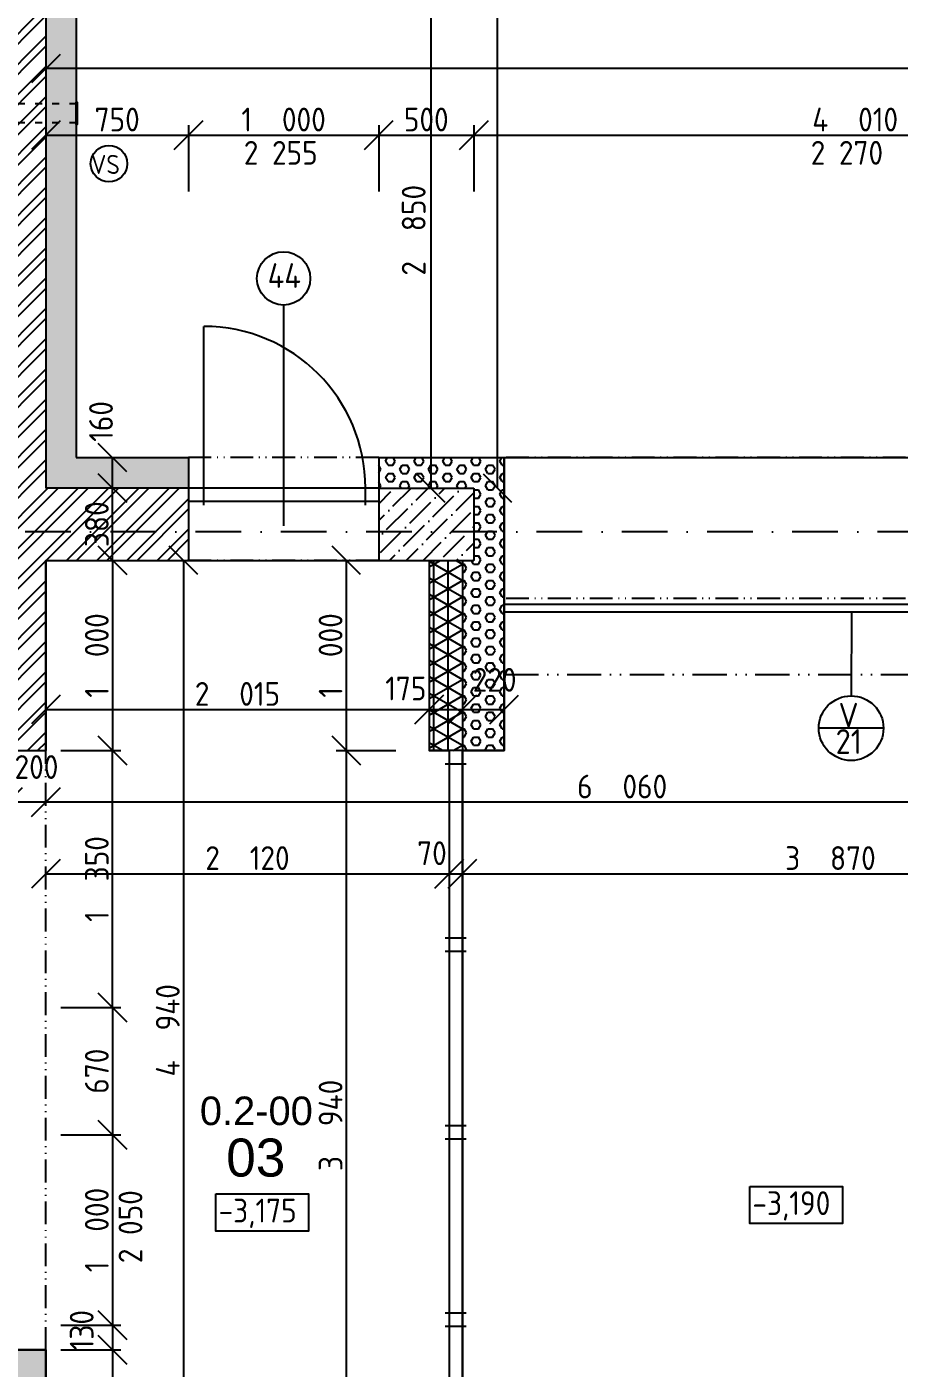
# Model space of a CAD drawing. Extents: x 4511820 to 5180432, y -1526536 to -944957.
# Drawn here: x 4994151 to 4998737, y -1422754 to -1415704 of the extents above; entities that cross this region are included whole.
import ezdxf

# ---------------------------------------------------------------- set-up
doc = ezdxf.new("R2010")
doc.units = 0
doc.header["$MEASUREMENT"] = 0
for name, pattern in [('ACAD_ISO03W100', [30, 12, -18]), ('ACAD_ISO12W100', [22, 12, -3, 0.5, -3, 0.5, -3]), ('BODKOCIARKOVANA_3', [5.6, 3, -1.3, 0, -1.3])]:
    doc.linetypes.add(name, pattern=pattern)
doc.layers.get('0').update_dxf_attribs({"linetype": 'CONTINUOUS'})
doc.layers.get('Defpoints').update_dxf_attribs({"color": 61, "linetype": 'CONTINUOUS'})
for name, color, linetype in [('KÓTY', 4, 'CONTINUOUS'), ('MÚRY', 1, 'CONTINUOUS'), ('OKNÁ', 143, 'CONTINUOUS'), ('osi', 253, 'CONTINUOUS'), ('Plochy', 41, 'CONTINUOUS'), ('POPIS', 7, 'CONTINUOUS'), ('POZEMOK', 7, 'CONTINUOUS'), ('TENKÁ', 7, 'CONTINUOUS'), ('zz-vetr', 52, 'CONTINUOUS'), ('ŠRAFY', 82, 'CONTINUOUS')]:
    doc.layers.add(name, color=color, linetype=linetype)
doc.styles.add('ARIAL', font='arial.ttf')
doc.styles.add('STYLE1', font='isocp.shx')
doc.dimstyles.new('STANDARD-50', dxfattribs={"dimtxt": 125, "dimasz": 150, "dimexe": 10, "dimexo": 200, "dimgap": 20, "dimtad": 1, "dimdsep": 46, "dimlunit": 6, "dimtxsty": 'STYLE1', "dimblk1": 'OBLIQUE', "dimblk2": 'OBLIQUE', "dimsah": 1, "dimcen": 2.5, "dimse1": 1, "dimse2": 1, "dimadec": 0, "dimazin": 0, "dimtfac": 1, "dimtmove": 1, "dimatfit": 3, "dimldrblk": 'OBLIQUE', "dimfxl": 1, "dimtolj": 1, "dimtzin": 0, "dimarcsym": 0})
pattern_1 = [(0, (9e-09, -175781), (0, 43.3012702), [25, -50]), (120, (9e-09, -175781), (-37.5, -21.6506351), [25, -50]), (60, (25, -175781), (-37.5, 21.6506351), [25, -50])]

# ---------------------------------------------------------------- blocks, each defined once
blk = doc.blocks.new('_OBLIQUE')
at = {"color": 0, "linetype": 'ByBlock'}
blk.add_line((-0.5, -0.5), (0.5, 0.5), dxfattribs=at)
blk = doc.blocks.new('*D13488')
at = {"layer": 'Defpoints', "color": 0}
for p in [(4994411, -1398998), (4994251, -1418128), (4996624.5, -1418128)]:
    blk.add_point(p, dxfattribs=at)
at = {"layer": 'KÓTY', "color": 0, "lineweight": -2}
blk.add_line((4996624.5, -1398998), (4996624.5, -1418128), dxfattribs=at)
at = {"layer": 'KÓTY', "color": 0, "linetype": 'ByBlock', "lineweight": -2, "xscale": 150, "yscale": 150, "zscale": 150}
for p, rotation in [((4996624.5, -1398998), 90), ((4996624.5, -1418128), 270)]:
    blk.add_blockref('_OBLIQUE', p, dxfattribs=dict(at, rotation=rotation))
at = {"layer": 'KÓTY', "color": 0, "insert": (4996542, -1408563), "char_height": 125, "attachment_point": 5, "rotation": 90, "style": 'STYLE1'}
blk.add_mtext('\\A1;19ﾠ130', dxfattribs=at)
blk = doc.blocks.new('*D13497')
at = {"layer": 'Defpoints', "color": 0}
for p in [(4994363.6, -1415278), (4994251, -1418128), (4996274.5, -1418128)]:
    blk.add_point(p, dxfattribs=at)
at = {"layer": 'KÓTY', "color": 0, "lineweight": -2}
blk.add_line((4996274.5, -1415278), (4996274.5, -1418128), dxfattribs=at)
at = {"layer": 'KÓTY', "color": 0, "linetype": 'ByBlock', "lineweight": -2, "xscale": 150, "yscale": 150, "zscale": 150}
for p, rotation in [((4996274.5, -1415278), 90), ((4996274.5, -1418128), 270)]:
    blk.add_blockref('_OBLIQUE', p, dxfattribs=dict(at, rotation=rotation))
at = {"layer": 'KÓTY', "color": 0, "insert": (4996185, -1416773), "char_height": 125, "attachment_point": 5, "rotation": 90, "style": 'STYLE1'}
blk.add_mtext('\\A1;2ﾠ850', dxfattribs=at)
blk = doc.blocks.new('*D13606')
at = {"layer": 'Defpoints', "color": 0}
for p in [(4994251, -1415923.5), (4994251, -1418128), (5007401, -1418128)]:
    blk.add_point(p, dxfattribs=at)
at = {"layer": 'KÓTY', "color": 0, "lineweight": -2}
blk.add_line((5007401, -1415923.5), (4994251, -1415923.5), dxfattribs=at)
at = {"layer": 'KÓTY', "color": 0, "linetype": 'ByBlock', "lineweight": -2, "xscale": 150, "yscale": 150, "zscale": 150, "rotation": 180}
blk.add_blockref('_OBLIQUE', (4994251, -1415923.5), dxfattribs=at)
at = {"layer": 'KÓTY', "color": 0, "linetype": 'ByBlock', "lineweight": -2, "xscale": 150, "yscale": 150, "zscale": 150}
blk.add_blockref('_OBLIQUE', (5007401, -1415923.5), dxfattribs=at)
at = {"layer": 'KÓTY', "color": 0, "insert": (5000826, -1415841), "char_height": 125, "attachment_point": 5, "style": 'STYLE1'}
blk.add_mtext('\\A1;13ﾠ150', dxfattribs=at)
blk = doc.blocks.new('*D13607')
at = {"layer": 'Defpoints', "color": 0}
for p in [(4995001, -1416273.5), (4994251, -1418128), (4995001, -1418128)]:
    blk.add_point(p, dxfattribs=at)
at = {"layer": 'KÓTY', "color": 0, "lineweight": -2}
blk.add_line((4994251, -1416273.5), (4995001, -1416273.5), dxfattribs=at)
at = {"layer": 'KÓTY', "color": 0, "linetype": 'ByBlock', "lineweight": -2, "xscale": 150, "yscale": 150, "zscale": 150, "rotation": 180}
blk.add_blockref('_OBLIQUE', (4994251, -1416273.5), dxfattribs=at)
at = {"layer": 'KÓTY', "color": 0, "linetype": 'ByBlock', "lineweight": -2, "xscale": 150, "yscale": 150, "zscale": 150}
blk.add_blockref('_OBLIQUE', (4995001, -1416273.5), dxfattribs=at)
at = {"layer": 'KÓTY', "color": 0, "insert": (4994626, -1416191), "char_height": 125, "attachment_point": 5, "style": 'STYLE1'}
blk.add_mtext('\\A1;750', dxfattribs=at)
blk = doc.blocks.new('*D13608')
at = {"layer": 'Defpoints', "color": 0}
for p in [(4996001, -1416273.5), (4995001, -1417968), (4996001, -1417968)]:
    blk.add_point(p, dxfattribs=at)
at = {"layer": 'KÓTY', "color": 0, "lineweight": -2}
blk.add_line((4995001, -1416273.5), (4996001, -1416273.5), dxfattribs=at)
at = {"layer": 'KÓTY', "color": 0, "linetype": 'ByBlock', "lineweight": -2, "xscale": 150, "yscale": 150, "zscale": 150, "rotation": 180}
blk.add_blockref('_OBLIQUE', (4995001, -1416273.5), dxfattribs=at)
at = {"layer": 'KÓTY', "color": 0, "linetype": 'ByBlock', "lineweight": -2, "xscale": 150, "yscale": 150, "zscale": 150}
blk.add_blockref('_OBLIQUE', (4996001, -1416273.5), dxfattribs=at)
at = {"layer": 'KÓTY', "color": 0, "insert": (4995501, -1416191), "char_height": 125, "attachment_point": 5, "style": 'STYLE1'}
blk.add_mtext('\\A1;1ﾠ000', dxfattribs=at)
blk = doc.blocks.new('*D13609')
at = {"layer": 'Defpoints', "color": 0}
for p in [(4996501, -1416273.5), (4996001, -1418128), (4996501, -1418128)]:
    blk.add_point(p, dxfattribs=at)
at = {"layer": 'KÓTY', "color": 0, "lineweight": -2}
blk.add_line((4996001, -1416273.5), (4996501, -1416273.5), dxfattribs=at)
at = {"layer": 'KÓTY', "color": 0, "linetype": 'ByBlock', "lineweight": -2, "xscale": 150, "yscale": 150, "zscale": 150, "rotation": 180}
blk.add_blockref('_OBLIQUE', (4996001, -1416273.5), dxfattribs=at)
at = {"layer": 'KÓTY', "color": 0, "linetype": 'ByBlock', "lineweight": -2, "xscale": 150, "yscale": 150, "zscale": 150}
blk.add_blockref('_OBLIQUE', (4996501, -1416273.5), dxfattribs=at)
at = {"layer": 'KÓTY', "color": 0, "insert": (4996251, -1416191), "char_height": 125, "attachment_point": 5, "style": 'STYLE1'}
blk.add_mtext('\\A1;500', dxfattribs=at)
blk = doc.blocks.new('*D13610')
at = {"layer": 'Defpoints', "color": 0}
for p in [(5000511, -1416273.5), (4996501, -1418358), (5000511, -1418358)]:
    blk.add_point(p, dxfattribs=at)
at = {"layer": 'KÓTY', "color": 0, "lineweight": -2}
blk.add_line((4996501, -1416273.5), (5000511, -1416273.5), dxfattribs=at)
at = {"layer": 'KÓTY', "color": 0, "linetype": 'ByBlock', "lineweight": -2, "xscale": 150, "yscale": 150, "zscale": 150, "rotation": 180}
blk.add_blockref('_OBLIQUE', (4996501, -1416273.5), dxfattribs=at)
at = {"layer": 'KÓTY', "color": 0, "linetype": 'ByBlock', "lineweight": -2, "xscale": 150, "yscale": 150, "zscale": 150}
blk.add_blockref('_OBLIQUE', (5000511, -1416273.5), dxfattribs=at)
at = {"layer": 'KÓTY', "color": 0, "insert": (4998506, -1416191), "char_height": 125, "attachment_point": 5, "style": 'STYLE1'}
blk.add_mtext('\\A1;4ﾠ010', dxfattribs=at)
blk = doc.blocks.new('*D21796')
at = {"layer": 'Defpoints', "color": 0}
for p in [(4994251, -1419779.4), (4994251, -1419779.4), (5000311, -1419779.4)]:
    blk.add_point(p, dxfattribs=at)
at = {"layer": 'KÓTY', "color": 0, "lineweight": -2}
blk.add_line((5000311, -1419779.4), (4994251, -1419779.4), dxfattribs=at)
at = {"layer": 'KÓTY', "color": 0, "linetype": 'ByBlock', "lineweight": -2, "xscale": 150, "yscale": 150, "zscale": 150, "rotation": 180}
blk.add_blockref('_OBLIQUE', (4994251, -1419779.4), dxfattribs=at)
at = {"layer": 'KÓTY', "color": 0, "linetype": 'ByBlock', "lineweight": -2, "xscale": 150, "yscale": 150, "zscale": 150}
blk.add_blockref('_OBLIQUE', (5000311, -1419779.4), dxfattribs=at)
at = {"layer": 'KÓTY', "color": 0, "insert": (4997281, -1419696.8), "char_height": 125, "attachment_point": 5, "style": 'STYLE1'}
blk.add_mtext('\\A1;6ﾠ060', dxfattribs=at)
blk = doc.blocks.new('*D21797')
at = {"layer": 'Defpoints', "color": 0}
for p in [(4994051, -1419779.4), (4994051, -1419779.4), (4994251, -1419779.4)]:
    blk.add_point(p, dxfattribs=at)
at = {"layer": 'KÓTY', "color": 0, "lineweight": -2}
blk.add_line((4994251, -1419779.4), (4994051, -1419779.4), dxfattribs=at)
at = {"layer": 'KÓTY', "color": 0, "linetype": 'ByBlock', "lineweight": -2, "xscale": 150, "yscale": 150, "zscale": 150, "rotation": 180}
blk.add_blockref('_OBLIQUE', (4994051, -1419779.4), dxfattribs=at)
at = {"layer": 'KÓTY', "color": 0, "linetype": 'ByBlock', "lineweight": -2, "xscale": 150, "yscale": 150, "zscale": 150}
blk.add_blockref('_OBLIQUE', (4994251, -1419779.4), dxfattribs=at)
at = {"layer": 'KÓTY', "color": 0, "insert": (4994201.8, -1419594.4), "char_height": 125, "attachment_point": 5, "style": 'STYLE1'}
blk.add_mtext('\\A1;200', dxfattribs=at)
blk = doc.blocks.new('*D42677')
at = {"layer": 'Defpoints', "color": 0}
for p in [(4993651, -1422528), (4993651, -1422658), (4994601.5, -1422658)]:
    blk.add_point(p, dxfattribs=at)
at = {"layer": 'KÓTY', "color": 0, "lineweight": -2}
blk.add_line((4994601.5, -1422528), (4994601.5, -1422658), dxfattribs=at)
at = {"layer": 'KÓTY', "color": 0, "linetype": 'ByBlock', "lineweight": -2, "xscale": 150, "yscale": 150, "zscale": 150}
for p, rotation in [((4994601.5, -1422528), 90), ((4994601.5, -1422658), 270)]:
    blk.add_blockref('_OBLIQUE', p, dxfattribs=dict(at, rotation=rotation))
at = {"layer": 'KÓTY', "color": 0, "insert": (4994439.5, -1422554.5), "char_height": 125, "attachment_point": 5, "rotation": 90, "style": 'STYLE1'}
blk.add_mtext('\\A1;130', dxfattribs=at)
blk = doc.blocks.new('*D42678')
at = {"layer": 'Defpoints', "color": 0}
for p in [(4993651, -1421528), (4993651, -1422528), (4994601.5, -1422528)]:
    blk.add_point(p, dxfattribs=at)
at = {"layer": 'KÓTY', "color": 0, "lineweight": -2}
blk.add_line((4994601.5, -1421528), (4994601.5, -1422528), dxfattribs=at)
at = {"layer": 'KÓTY', "color": 0, "linetype": 'ByBlock', "lineweight": -2, "xscale": 150, "yscale": 150, "zscale": 150}
for p, rotation in [((4994601.5, -1421528), 90), ((4994601.5, -1422528), 270)]:
    blk.add_blockref('_OBLIQUE', p, dxfattribs=dict(at, rotation=rotation))
at = {"layer": 'KÓTY', "color": 0, "insert": (4994519, -1422028), "char_height": 125, "attachment_point": 5, "rotation": 90, "style": 'STYLE1'}
blk.add_mtext('\\A1;1ﾠ000', dxfattribs=at)
blk = doc.blocks.new('*D42679')
at = {"layer": 'Defpoints', "color": 0}
for p in [(4993651, -1420858), (4993651, -1421528), (4994601.5, -1421528)]:
    blk.add_point(p, dxfattribs=at)
at = {"layer": 'KÓTY', "color": 0, "lineweight": -2}
blk.add_line((4994601.5, -1420858), (4994601.5, -1421528), dxfattribs=at)
at = {"layer": 'KÓTY', "color": 0, "linetype": 'ByBlock', "lineweight": -2, "xscale": 150, "yscale": 150, "zscale": 150}
for p, rotation in [((4994601.5, -1420858), 90), ((4994601.5, -1421528), 270)]:
    blk.add_blockref('_OBLIQUE', p, dxfattribs=dict(at, rotation=rotation))
at = {"layer": 'KÓTY', "color": 0, "insert": (4994519, -1421193), "char_height": 125, "attachment_point": 5, "rotation": 90, "style": 'STYLE1'}
blk.add_mtext('\\A1;670', dxfattribs=at)
blk = doc.blocks.new('*D42680')
at = {"layer": 'Defpoints', "color": 0}
for p in [(4993871, -1419508), (4994601.5, -1419508), (4993651, -1420858)]:
    blk.add_point(p, dxfattribs=at)
at = {"layer": 'KÓTY', "color": 0, "lineweight": -2}
blk.add_line((4994601.5, -1420858), (4994601.5, -1419508), dxfattribs=at)
at = {"layer": 'KÓTY', "color": 0, "linetype": 'ByBlock', "lineweight": -2, "xscale": 150, "yscale": 150, "zscale": 150}
for p, rotation in [((4994601.5, -1419508), 90), ((4994601.5, -1420858), 270)]:
    blk.add_blockref('_OBLIQUE', p, dxfattribs=dict(at, rotation=rotation))
at = {"layer": 'KÓTY', "color": 0, "insert": (4994519, -1420183), "char_height": 125, "attachment_point": 5, "rotation": 90, "style": 'STYLE1'}
blk.add_mtext('\\A1;1ﾠ350', dxfattribs=at)
blk = doc.blocks.new('*D42681')
at = {"layer": 'Defpoints', "color": 0}
for p in [(4994251, -1418508), (4994251, -1419508), (4994601.5, -1419508)]:
    blk.add_point(p, dxfattribs=at)
at = {"layer": 'KÓTY', "color": 0, "lineweight": -2}
blk.add_line((4994601.5, -1418508), (4994601.5, -1419508), dxfattribs=at)
at = {"layer": 'KÓTY', "color": 0, "linetype": 'ByBlock', "lineweight": -2, "xscale": 150, "yscale": 150, "zscale": 150}
for p, rotation in [((4994601.5, -1418508), 90), ((4994601.5, -1419508), 270)]:
    blk.add_blockref('_OBLIQUE', p, dxfattribs=dict(at, rotation=rotation))
at = {"layer": 'KÓTY', "color": 0, "insert": (4994519, -1419008), "char_height": 125, "attachment_point": 5, "rotation": 90, "style": 'STYLE1'}
blk.add_mtext('\\A1;1ﾠ000', dxfattribs=at)
blk = doc.blocks.new('*D42682')
at = {"layer": 'Defpoints', "color": 0}
for p in [(4994601.5, -1418128), (4994601.5, -1418128), (4994601.5, -1418508)]:
    blk.add_point(p, dxfattribs=at)
at = {"layer": 'KÓTY', "color": 0, "lineweight": -2}
blk.add_line((4994601.5, -1418508), (4994601.5, -1418128), dxfattribs=at)
at = {"layer": 'KÓTY', "color": 0, "linetype": 'ByBlock', "lineweight": -2, "xscale": 150, "yscale": 150, "zscale": 150}
for p, rotation in [((4994601.5, -1418128), 90), ((4994601.5, -1418508), 270)]:
    blk.add_blockref('_OBLIQUE', p, dxfattribs=dict(at, rotation=rotation))
at = {"layer": 'KÓTY', "color": 0, "insert": (4994519, -1418318), "char_height": 125, "attachment_point": 5, "rotation": 90, "style": 'STYLE1'}
blk.add_mtext('\\A1;380', dxfattribs=at)
blk = doc.blocks.new('*D42683')
at = {"layer": 'Defpoints', "color": 0}
for p in [(4994601.5, -1417968), (4994626, -1417968), (4994626, -1418128)]:
    blk.add_point(p, dxfattribs=at)
at = {"layer": 'KÓTY', "color": 0, "lineweight": -2}
blk.add_line((4994601.5, -1418128), (4994601.5, -1417968), dxfattribs=at)
at = {"layer": 'KÓTY', "color": 0, "linetype": 'ByBlock', "lineweight": -2, "xscale": 150, "yscale": 150, "zscale": 150}
for p, rotation in [((4994601.5, -1417968), 90), ((4994601.5, -1418128), 270)]:
    blk.add_blockref('_OBLIQUE', p, dxfattribs=dict(at, rotation=rotation))
at = {"layer": 'KÓTY', "color": 0, "insert": (4994541, -1417778), "char_height": 125, "attachment_point": 5, "rotation": 90, "style": 'STYLE1'}
blk.add_mtext('\\A1;160', dxfattribs=at)
blk = doc.blocks.new('*D42685')
at = {"layer": 'Defpoints', "color": 0}
for p in [(4994251, -1422658), (4994251, -1423448), (4994601.5, -1423448)]:
    blk.add_point(p, dxfattribs=at)
at = {"layer": 'KÓTY', "color": 0, "lineweight": -2}
blk.add_line((4994601.5, -1422658), (4994601.5, -1423448), dxfattribs=at)
at = {"layer": 'KÓTY', "color": 0, "linetype": 'ByBlock', "lineweight": -2, "xscale": 150, "yscale": 150, "zscale": 150}
for p, rotation in [((4994601.5, -1422658), 90), ((4994601.5, -1423448), 270)]:
    blk.add_blockref('_OBLIQUE', p, dxfattribs=dict(at, rotation=rotation))
at = {"layer": 'KÓTY', "color": 0, "insert": (4994519, -1423053), "char_height": 125, "attachment_point": 5, "rotation": 90, "style": 'STYLE1'}
blk.add_mtext('\\A1;790', dxfattribs=at)
blk = doc.blocks.new('*D42690')
at = {"layer": 'Defpoints', "color": 0}
for p in [(4994251, -1419779.4), (4996371, -1419779.4), (4996371, -1420155.5)]:
    blk.add_point(p, dxfattribs=at)
at = {"layer": 'KÓTY', "color": 0, "lineweight": -2}
blk.add_line((4994251, -1420155.5), (4996371, -1420155.5), dxfattribs=at)
at = {"layer": 'KÓTY', "color": 0, "linetype": 'ByBlock', "lineweight": -2, "xscale": 150, "yscale": 150, "zscale": 150, "rotation": 180}
blk.add_blockref('_OBLIQUE', (4994251, -1420155.5), dxfattribs=at)
at = {"layer": 'KÓTY', "color": 0, "linetype": 'ByBlock', "lineweight": -2, "xscale": 150, "yscale": 150, "zscale": 150}
blk.add_blockref('_OBLIQUE', (4996371, -1420155.5), dxfattribs=at)
at = {"layer": 'KÓTY', "color": 0, "insert": (4995311, -1420073), "char_height": 125, "attachment_point": 5, "style": 'STYLE1'}
blk.add_mtext('\\A1;2ﾠ120', dxfattribs=at)
blk = doc.blocks.new('*D42692')
at = {"layer": 'Defpoints', "color": 0}
for p in [(4996441, -1419779.4), (5000311, -1419779.4), (5000311, -1420155.5)]:
    blk.add_point(p, dxfattribs=at)
at = {"layer": 'KÓTY', "color": 0, "lineweight": -2}
blk.add_line((4996441, -1420155.5), (5000311, -1420155.5), dxfattribs=at)
at = {"layer": 'KÓTY', "color": 0, "linetype": 'ByBlock', "lineweight": -2, "xscale": 150, "yscale": 150, "zscale": 150, "rotation": 180}
blk.add_blockref('_OBLIQUE', (4996441, -1420155.5), dxfattribs=at)
at = {"layer": 'KÓTY', "color": 0, "linetype": 'ByBlock', "lineweight": -2, "xscale": 150, "yscale": 150, "zscale": 150}
blk.add_blockref('_OBLIQUE', (5000311, -1420155.5), dxfattribs=at)
at = {"layer": 'KÓTY', "color": 0, "insert": (4998376, -1420073), "char_height": 125, "attachment_point": 5, "style": 'STYLE1'}
blk.add_mtext('\\A1;3ﾠ870', dxfattribs=at)
blk = doc.blocks.new('*D42693')
at = {"layer": 'Defpoints', "color": 0}
for p in [(4995311, -1418508), (4994974.5, -1423448), (4995311, -1423448)]:
    blk.add_point(p, dxfattribs=at)
at = {"layer": 'KÓTY', "color": 0, "lineweight": -2}
blk.add_line((4994974.5, -1418508), (4994974.5, -1423448), dxfattribs=at)
at = {"layer": 'KÓTY', "color": 0, "linetype": 'ByBlock', "lineweight": -2, "xscale": 150, "yscale": 150, "zscale": 150}
for p, rotation in [((4994974.5, -1418508), 90), ((4994974.5, -1423448), 270)]:
    blk.add_blockref('_OBLIQUE', p, dxfattribs=dict(at, rotation=rotation))
at = {"layer": 'KÓTY', "color": 0, "insert": (4994892, -1420978), "char_height": 125, "attachment_point": 5, "rotation": 90, "style": 'STYLE1'}
blk.add_mtext('\\A1;4ﾠ940', dxfattribs=at)
blk = doc.blocks.new('*D47719')
at = {"layer": 'Defpoints', "color": 0}
for p in [(4994251, -1418508), (4996266, -1418508), (4996266, -1419292.5)]:
    blk.add_point(p, dxfattribs=at)
at = {"layer": 'KÓTY', "color": 0, "lineweight": -2}
blk.add_line((4994251, -1419292.5), (4996266, -1419292.5), dxfattribs=at)
at = {"layer": 'KÓTY', "color": 0, "linetype": 'ByBlock', "lineweight": -2, "xscale": 150, "yscale": 150, "zscale": 150, "rotation": 180}
blk.add_blockref('_OBLIQUE', (4994251, -1419292.5), dxfattribs=at)
at = {"layer": 'KÓTY', "color": 0, "linetype": 'ByBlock', "lineweight": -2, "xscale": 150, "yscale": 150, "zscale": 150}
blk.add_blockref('_OBLIQUE', (4996266, -1419292.5), dxfattribs=at)
at = {"layer": 'KÓTY', "color": 0, "insert": (4995258.5, -1419210), "char_height": 125, "attachment_point": 5, "style": 'STYLE1'}
blk.add_mtext('\\A1;2ﾠ015', dxfattribs=at)
blk = doc.blocks.new('*D47720')
at = {"layer": 'Defpoints', "color": 0}
for p in [(4996266, -1419292.5), (4996441, -1419292.5), (4996441, -1419292.5)]:
    blk.add_point(p, dxfattribs=at)
at = {"layer": 'KÓTY', "color": 0, "lineweight": -2}
blk.add_line((4996266, -1419292.5), (4996441, -1419292.5), dxfattribs=at)
at = {"layer": 'KÓTY', "color": 0, "linetype": 'ByBlock', "lineweight": -2, "xscale": 150, "yscale": 150, "zscale": 150, "rotation": 180}
blk.add_blockref('_OBLIQUE', (4996266, -1419292.5), dxfattribs=at)
at = {"layer": 'KÓTY', "color": 0, "linetype": 'ByBlock', "lineweight": -2, "xscale": 150, "yscale": 150, "zscale": 150}
blk.add_blockref('_OBLIQUE', (4996441, -1419292.5), dxfattribs=at)
at = {"layer": 'KÓTY', "color": 0, "insert": (4996143.5, -1419181.5), "char_height": 125, "attachment_point": 5, "style": 'STYLE1'}
blk.add_mtext('\\A1;175', dxfattribs=at)
blk = doc.blocks.new('*D47721')
at = {"layer": 'Defpoints', "color": 0}
for p in [(4996441, -1419008), (4996661, -1419008), (4996661, -1419292.5)]:
    blk.add_point(p, dxfattribs=at)
at = {"layer": 'KÓTY', "color": 0, "lineweight": -2}
blk.add_line((4996441, -1419292.5), (4996661, -1419292.5), dxfattribs=at)
at = {"layer": 'KÓTY', "color": 0, "linetype": 'ByBlock', "lineweight": -2, "xscale": 150, "yscale": 150, "zscale": 150, "rotation": 180}
blk.add_blockref('_OBLIQUE', (4996441, -1419292.5), dxfattribs=at)
at = {"layer": 'KÓTY', "color": 0, "linetype": 'ByBlock', "lineweight": -2, "xscale": 150, "yscale": 150, "zscale": 150}
blk.add_blockref('_OBLIQUE', (4996661, -1419292.5), dxfattribs=at)
at = {"layer": 'KÓTY', "color": 0, "insert": (4996610.5, -1419136), "char_height": 125, "attachment_point": 5, "style": 'STYLE1'}
blk.add_mtext('\\A1;220', dxfattribs=at)
blk = doc.blocks.new('*D47722')
at = {"layer": 'Defpoints', "color": 0}
for p in [(4996266, -1418508), (4995830.5, -1419508), (4996266, -1419508)]:
    blk.add_point(p, dxfattribs=at)
at = {"layer": 'KÓTY', "color": 0, "lineweight": -2}
blk.add_line((4995830.5, -1418508), (4995830.5, -1419508), dxfattribs=at)
at = {"layer": 'KÓTY', "color": 0, "linetype": 'ByBlock', "lineweight": -2, "xscale": 150, "yscale": 150, "zscale": 150}
for p, rotation in [((4995830.5, -1418508), 90), ((4995830.5, -1419508), 270)]:
    blk.add_blockref('_OBLIQUE', p, dxfattribs=dict(at, rotation=rotation))
at = {"layer": 'KÓTY', "color": 0, "insert": (4995748, -1419008), "char_height": 125, "attachment_point": 5, "rotation": 90, "style": 'STYLE1'}
blk.add_mtext('\\A1;1ﾠ000', dxfattribs=at)
blk = doc.blocks.new('*D47723')
at = {"layer": 'Defpoints', "color": 0}
for p in [(4996266, -1419508), (4995830.5, -1423448), (4996266, -1423448)]:
    blk.add_point(p, dxfattribs=at)
at = {"layer": 'KÓTY', "color": 0, "lineweight": -2}
blk.add_line((4995830.5, -1419508), (4995830.5, -1423448), dxfattribs=at)
at = {"layer": 'KÓTY', "color": 0, "linetype": 'ByBlock', "lineweight": -2, "xscale": 150, "yscale": 150, "zscale": 150}
for p, rotation in [((4995830.5, -1419508), 90), ((4995830.5, -1423448), 270)]:
    blk.add_blockref('_OBLIQUE', p, dxfattribs=dict(at, rotation=rotation))
at = {"layer": 'KÓTY', "color": 0, "insert": (4995748, -1421478), "char_height": 125, "attachment_point": 5, "rotation": 90, "style": 'STYLE1'}
blk.add_mtext('\\A1;3ﾠ940', dxfattribs=at)
blk = doc.blocks.new('*D48326')
at = {"layer": 'Defpoints', "color": 0}
for p in [(4996371, -1420155.5), (4996441, -1420155.5), (4996441, -1420155.5)]:
    blk.add_point(p, dxfattribs=at)
at = {"layer": 'KÓTY', "color": 0, "lineweight": -2}
blk.add_line((4996371, -1420155.5), (4996441, -1420155.5), dxfattribs=at)
at = {"layer": 'KÓTY', "color": 0, "linetype": 'ByBlock', "lineweight": -2, "xscale": 150, "yscale": 150, "zscale": 150, "rotation": 180}
blk.add_blockref('_OBLIQUE', (4996371, -1420155.5), dxfattribs=at)
at = {"layer": 'KÓTY', "color": 0, "linetype": 'ByBlock', "lineweight": -2, "xscale": 150, "yscale": 150, "zscale": 150}
blk.add_blockref('_OBLIQUE', (4996441, -1420155.5), dxfattribs=at)
at = {"layer": 'KÓTY', "color": 0, "insert": (4996281, -1420047.5), "char_height": 125, "attachment_point": 5, "style": 'STYLE1'}
blk.add_mtext('\\A1;70', dxfattribs=at)

msp = doc.modelspace()

# ---------------------------------------------------------------- hatches: boundary and pattern name
at = {"layer": 'ŠRAFY'}
h = msp.add_hatch(dxfattribs=at)
h.set_pattern_fill('HEX', color=256, scale=200)
h.set_pattern_definition(pattern_1)
h.paths.add_polyline_path([(4994411, -1417968.048), (4994411, -1398998.048), (4994251, -1398998.048), (4994251, -1415508.048), (4994251, -1418128.048), (4995001, -1418128.048), (4995001, -1417968.048)])
h.paths.add_polyline_path([(4994244.201, -1406803.5), (4994506.799, -1406803.5), (4994506.799, -1407053.5), (4994244.201, -1407053.5)], flags=9)
h = msp.add_hatch(dxfattribs=at)
h.set_pattern_fill('ANSI32', color=256, scale=300)
h.set_pattern_definition([(45, (-10132.71, -87677), (-79.549513, 79.549513), []), (45, (-10079.68, -87677), (-79.549513, 79.549513), [])])
h.paths.add_polyline_path([(4994251, -1418128.048), (4994251, -1415508.048), (4994001, -1415508.048), (4993871, -1415508.048), (4993871, -1415558.048), (4993871, -1415858.048), (4993871, -1419508.048), (4994251, -1419508.048), (4994251, -1418508.048), (4995001, -1418508.048), (4995001, -1418128.048)])
h = msp.add_hatch(dxfattribs=at)
h.set_pattern_fill('HEX', color=256, scale=200)
h.set_pattern_definition(pattern_1)
h.paths.add_polyline_path([(4996661, -1419508.048), (4996661, -1419108.048), (4996661, -1418778.048), (4996661, -1418738.048), (4996661, -1418708.048), (4996661, -1417968.048), (4996001, -1417968.048), (4996001, -1418128.048), (4996501, -1418128.048), (4996501, -1418508.048), (4996441, -1418508.048), (4996441, -1419508.048)])
h.paths.add_polyline_path([(4996466.701, -1419011), (4996754.299, -1419011), (4996754.299, -1419261), (4996466.701, -1419261)], flags=9)
h = msp.add_hatch(dxfattribs=at)
h.set_pattern_fill('ANSI36', color=256, scale=500)
h.set_pattern_definition([(45, (577222, 0), (33.1456304, 121.533978), [156.25, -31.25, 0, -31.25])])
h.paths.add_polyline_path([(4996001, -1418128.048), (4996001, -1418508.048), (4996501, -1418508.048), (4996501, -1418128.048)])
at = {"layer": 'ŠRAFY', "ltscale": 0.25}
h = msp.add_hatch(dxfattribs=at)
h.set_pattern_fill('NET3', color=256, scale=600, angle=90)
h.set_pattern_definition([(90, (584941, -175781), (-75, 5e-15), []), (150, (584941, -175781), (-37.5, -64.9519053), []), (210, (584941, -175781), (37.5, -64.9519053), [])])
h.paths.add_polyline_path([(4996266, -1418508.048), (4996266, -1419508.048), (4996371, -1419508.048), (4996441, -1419508.048), (4996441, -1418508.048)])
at = {"layer": 'ŠRAFY'}
h = msp.add_hatch(dxfattribs=at)
h.set_pattern_fill('ANSI36', color=256, scale=500)
h.set_pattern_definition([(45, (584112, 0), (33.1456304, 121.533978), [156.25, -31.25, 0, -31.25])])
h.paths.add_polyline_path([(4991321, -1420858.048), (4991321, -1421158.048), (4991321, -1422858.048), (4991436, -1422858.048), (4992206, -1422858.048), (4992321, -1422858.048), (4993601, -1422858.048), (4993716, -1422858.048), (4994001, -1422858.048), (4994001, -1423043.048), (4994001, -1423158.048), (4994001, -1431558.048), (4989461, -1431558.048), (4989461, -1431808.048), (4994251, -1431808.048), (4994251, -1430413.048), (4994251, -1422658.048), (4993651, -1422658.048), (4993651, -1422528.048), (4993451, -1422528.048), (4993451, -1422658.048), (4991521, -1422658.048), (4991521, -1421058.048), (4993451, -1421058.048), (4993451, -1421528.048), (4993651, -1421528.048), (4993651, -1420858.048)])
h.paths.add_polyline_path([(4991678, -1421051.097), (4991678, -1420763.499), (4991928, -1420763.499), (4991928, -1421051.097)], flags=9)
h.paths.add_polyline_path([(4991678, -1423061.097), (4991678, -1422773.499), (4991928, -1422773.499), (4991928, -1423061.097)], flags=24)
h.paths.add_polyline_path([(4991323.201, -1421346.5), (4991610.799, -1421346.5), (4991610.799, -1421596.5), (4991323.201, -1421596.5)], flags=24)
h.paths.add_polyline_path([(4991702.5, -1422842.799), (4991702.5, -1422555.201), (4991952.5, -1422555.201), (4991952.5, -1422842.799)], flags=24)

# ---------------------------------------------------------------- linework, layer by layer
at = {"layer": 'KÓTY', "ltscale": 0.25}
for p, q in [((4995001, -1416220.1), (4995001, -1416570.1)), ((4996001, -1416220.1), (4996001, -1416570.1)), ((4996501, -1416220.1), (4996501, -1416570.1))]:
    msp.add_line(p, q, dxfattribs=at)
at = {"layer": 'KÓTY'}
for p, q in [((4994330, -1419508.048), (4994645, -1419508.048)), ((4995776.66, -1419508.048), (4996091.66, -1419508.048)), ((4994330, -1420858.048), (4994645, -1420858.048)), ((4994330, -1421528.048), (4994645, -1421528.048)), ((4994330, -1422528.048), (4994645, -1422528.048)), ((4994330, -1422658.048), (4994645, -1422658.048))]:
    msp.add_line(p, q, dxfattribs=at)
at = {"layer": 'MÚRY'}
for p, q in [((4994411, -1397450.857), (4994411, -1417968.048)), ((4994411, -1417968.048), (4995001, -1417968.048)), ((4995001, -1417968.048), (4995001, -1418508.048)), ((4996001, -1417968.048), (4996661, -1417968.048)), ((4996001, -1417968.048), (4996001, -1418508.048)), ((4996661, -1417968.048), (4996661, -1419508.048)), ((4994251, -1418508.048), (4995001, -1418508.048)), ((4994251, -1418508.048), (4994251, -1419508.048)), ((4996001, -1418508.048), (4996266, -1418508.048)), ((4996266, -1418508.048), (4996266, -1419508.048)), ((4993871, -1419508.048), (4994251, -1419508.048)), ((4996661, -1419508.048), (4996266, -1419508.048)), ((4993651, -1422658.048), (4994251, -1422658.048)), ((4994251, -1422658.048), (4994251, -1430483.048))]:
    msp.add_line(p, q, dxfattribs=at)
at = {"layer": 'OKNÁ', "ltscale": 0.25}
for p, q in [((4995501, -1417166.195), (4995501, -1418326.506)), ((4995081, -1418128.048), (4995081, -1417278.048)), ((4996001, -1418128.048), (4995001, -1418128.048)), ((4995081, -1418218.048), (4995081, -1418108.048)), ((4995931, -1418218.048), (4995931, -1418108.048)), ((4996001, -1418198.048), (4995001, -1418198.048)), ((4996371, -1419508.048), (4996371, -1430413.048)), ((4996441, -1419508.048), (4996441, -1430483.048)), ((4996351, -1419578.048), (4996461, -1419578.048)), ((4996351, -1420493.048), (4996461, -1420493.048)), ((4996351, -1420563.048), (4996461, -1420563.048)), ((4996351, -1421478.048), (4996461, -1421478.048)), ((4996351, -1421548.048), (4996461, -1421548.048)), ((4996351, -1422463.048), (4996461, -1422463.048)), ((4996351, -1422533.048), (4996461, -1422533.048))]:
    msp.add_line(p, q, dxfattribs=at)
msp.add_circle((4995501, -1417026.195), 140, dxfattribs=at)
msp.add_arc((4995081, -1418128.048), 850, 0, 90, dxfattribs=at)
at = {"layer": 'osi', "linetype": 'BODKOCIARKOVANA_3', "ltscale": 80}
msp.add_line((5041881, -1418358.048), (4978211, -1418358.048), dxfattribs=at)
at = {"layer": 'Plochy'}
for points in [[(5000311, -1431968.048), (4994371, -1431968.048), (4994371, -1430483.048), (4996441, -1430483.048), (4996441, -1419508.048), (4996661, -1419508.048), (4996661, -1417968.048), (5000311, -1417968.048)], [(4989671, -1420858.048), (4989671, -1419258.048), (4991321, -1419258.048), (4991321, -1419508.048), (4991571, -1419508.048), (4991571, -1419258.048), (4992771, -1419258.048), (4992771, -1419478.048), (4993871, -1419478.048), (4993871, -1419493.048), (4993871, -1419508.048), (4994251, -1419508.048), (4994251, -1418508.048), (4996266, -1418508.048), (4996266, -1419508.048), (4996371, -1419508.048), (4996371, -1423448.048), (4994251, -1423448.048), (4994251, -1422658.048), (4993651, -1422658.048), (4993651, -1420858.048)]]:
    msp.add_lwpolyline(points, close=True, dxfattribs=at)
at = {"layer": 'POZEMOK', "linetype": 'ACAD_ISO12W100', "ltscale": 15}
for p, q in [((4996661, -1418708.048), (4996661, -1419108.048)), ((4996661, -1419108.048), (5000311, -1419108.048))]:
    msp.add_line(p, q, dxfattribs=at)
at = {"layer": 'POZEMOK', "ltscale": 15}
for p, q in [((4996661, -1418738.048), (5000311, -1418738.048)), ((4996661, -1418778.048), (5000311, -1418778.048))]:
    msp.add_line(p, q, dxfattribs=at)
at = {"layer": 'TENKÁ'}
for p, q in [((4994251, -1398998.048), (4994251, -1418128.048)), ((4995001, -1418128.048), (4994251, -1418128.048)), ((4996001, -1418128.048), (4996501, -1418128.048)), ((4996501, -1418128.048), (4996501, -1418508.048)), ((4996266, -1418508.048), (4996501, -1418508.048)), ((4996441, -1418508.048), (4996441, -1419508.048)), ((4998486, -1418778.048), (4998485.018, -1419220.221))]:
    msp.add_line(p, q, dxfattribs=at)
at = {"layer": 'TENKÁ', "linetype": 'ACAD_ISO12W100', "ltscale": 10}
for p, q in [((4996001, -1417968.048), (4995001, -1417968.048)), ((5000311, -1417968.048), (4996661, -1417968.048)), ((4996001, -1418508.048), (4995001, -1418508.048)), ((5000311, -1418708.048), (4996661, -1418708.048)), ((4994251, -1422658.048), (4994251, -1419508.048))]:
    msp.add_line(p, q, dxfattribs=at)
at = {"layer": 'TENKÁ', "ltscale": 0.25}
msp.add_line((4998654.64, -1419390.221), (4998314.64, -1419390.221), dxfattribs=at)
for points in [[(4995144.885, -1421838), (4995632.5, -1421838), (4995632.5, -1422033.399), (4995144.885, -1422033.399)], [(4997951.443, -1421799.048), (4998439.057, -1421799.048), (4998439.057, -1421994.447), (4997951.443, -1421994.447)]]:
    msp.add_lwpolyline(points, close=True, dxfattribs=at)
msp.add_circle((4998484.64, -1419390.221), 170, dxfattribs=at)
at = {"layer": 'zz-vetr', "linetype": 'ACAD_ISO03W100', "ltscale": 3}
for p, q in [((4994411, -1416108.922), (4993871, -1416108.922)), ((4994411, -1416208.922), (4993871, -1416208.922))]:
    msp.add_line(p, q, dxfattribs=at)
at = {"layer": 'zz-vetr', "ltscale": 3}
msp.add_lwpolyline([(4994411, -1416099.47), (4994414.992, -1416099.47), (4994414.992, -1416216.626), (4994411, -1416216.626)], close=True, dxfattribs=at)
at = {"layer": 'zz-vetr'}
msp.add_circle((4994582.583, -1416423.002), 96, dxfattribs=at)

# ---------------------------------------------------------------- texts
at = {"layer": 'KÓTY', "char_height": 125, "attachment_point": 5, "style": 'STYLE1'}
for s, insert in [('\\A1;2 255', (4995486, -1416365.961)), ('\\A1;2 270', (4998462.5, -1416365.961))]:
    msp.add_mtext(s, dxfattribs=dict(at, insert=insert))
at = {"layer": 'KÓTY', "insert": (4994695.957, -1422010.55), "char_height": 125, "attachment_point": 5, "rotation": 90, "style": 'STYLE1'}
msp.add_mtext('\\A1;2 050', dxfattribs=at)
at = {"layer": 'POPIS', "lineweight": 40, "ltscale": 0.25, "style": 'ARIAL'}
for s, height, p in [('0.2-00', 150, (4995060.665, -1421476.571)), ('03', 200, (4995199.269, -1421747.127))]:
    msp.add_text(s, height=height, dxfattribs=at).set_placement(p)
at = {"layer": 'TENKÁ', "style": 'STYLE1'}
for s, p in [('44', (4995416.97, -1417076.195)), ('V', (4998418.61, -1419386.721)), ('21', (4998403.11, -1419525.357))]:
    msp.add_text(s, height=130, dxfattribs=at).set_placement(p)
at = {"layer": 'TENKÁ', "ltscale": 0.25, "style": 'STYLE1'}
for s, p in [('-3,175', (4995159.274, -1421988.201)), ('-3,190', (4997965.832, -1421949.249))]:
    msp.add_text(s, height=125, dxfattribs=at).set_placement(p)
at = {"layer": 'zz-vetr', "style": 'STYLE1'}
msp.add_text('VS', height=100, dxfattribs=at).set_placement((4994488.276, -1416477.015))

# ---------------------------------------------------------------- dimensions: what is measured, and where the dimension line sits
at = {"layer": 'KÓTY'}
for base, p1, p2, picture, middle in [((4996624.5, -1418128.048), (4994411, -1398998.048), (4994251, -1418128.048), '*D13488', (4996541.957, -1408563.048)), ((4994601.5, -1419508.048), (4994251, -1418508.048), (4994251, -1419508.048), '*D42681', (4994518.957, -1419008.048)), ((4994601.5, -1419508.048), (4993651, -1420858.048), (4993871, -1419508.048), '*D42680', (4994518.957, -1420183.048)), ((4994601.5, -1421528.048), (4993651, -1420858.048), (4993651, -1421528.048), '*D42679', (4994519, -1421193.048)), ((4994601.5, -1422528.048), (4993651, -1421528.048), (4993651, -1422528.048), '*D42678', (4994518.957, -1422028.048))]:
    dim = msp.add_linear_dim(base=base, p1=p1, p2=p2, angle=90, dimstyle='STANDARD-50', dxfattribs=at)
    dim.commit()
    dim.dimension.update_dxf_attribs({"geometry": picture, "text_midpoint": middle})
for base, p1, p2, picture, middle in [((4996274.5, -1418128.048), (4994363.593, -1415278.048), (4994251, -1418128.048), '*D13497', (4996267.5, -1416773)), ((4994601.5, -1422658.048), (4993651, -1422528.048), (4993651, -1422658.048), '*D42677', (4994522, -1422554.5))]:
    dim = msp.add_linear_dim(base=base, p1=p1, p2=p2, angle=90, dimstyle='STANDARD-50', dxfattribs=at)
    dim.commit()
    dim.dimension.update_dxf_attribs({"geometry": picture, "text_midpoint": middle, "dimtype": 160})
for base, p1, p2, picture, middle in [((4994251, -1415923.503), (5007401, -1418128.048), (4994251, -1418128.048), '*D13606', (5000826, -1415840.961)), ((4995001, -1416273.503), (4994251, -1418128.048), (4995001, -1418128.048), '*D13607', (4994626, -1416191.003)), ((4996001, -1416273.503), (4995001, -1417968.048), (4996001, -1417968.048), '*D13608', (4995501, -1416190.961)), ((4996501, -1416273.503), (4996001, -1418128.048), (4996501, -1418128.048), '*D13609', (4996251, -1416191.003)), ((5000511, -1416273.503), (4996501, -1418358.048), (5000511, -1418358.048), '*D13610', (4998506, -1416190.961))]:
    dim = msp.add_linear_dim(base=base, p1=p1, p2=p2, dimstyle='STANDARD-50', dxfattribs=at)
    dim.commit()
    dim.dimension.update_dxf_attribs({"geometry": picture, "text_midpoint": middle})
dim = msp.add_linear_dim(base=(4994601.5, -1417968.048), p1=(4994626, -1418128.048), p2=(4994626, -1417968.048), angle=90, dimstyle='STANDARD-50', override={"dimtxsty": 'STYLE1', "dimldrblk": 'OBLIQUE'}, dxfattribs=at)
dim.commit()
dim.dimension.update_dxf_attribs({"geometry": '*D42683', "text_midpoint": (4994623.5, -1417778), "dimtype": 160})
for base, p1, p2, picture, middle in [((4994601.5, -1418128.048), (4994601.5, -1418508.048), (4994601.5, -1418128.048), '*D42682', (4994519, -1418318.048)), ((4994974.5, -1423448.048), (4995311, -1418508.048), (4995311, -1423448.048), '*D42693', (4994891.957, -1420978.048)), ((4995830.5, -1419508.048), (4996266, -1418508.048), (4996266, -1419508.048), '*D47722', (4995747.957, -1419008.048)), ((4995830.5, -1423448.048), (4996266, -1419508.048), (4996266, -1423448.048), '*D47723', (4995747.957, -1421478.048)), ((4994601.5, -1423448.048), (4994251, -1422658.048), (4994251, -1423448.048), '*D42685', (4994519, -1423053.048))]:
    dim = msp.add_linear_dim(base=base, p1=p1, p2=p2, angle=90, dimstyle='STANDARD-50', override={"dimtxsty": 'STYLE1', "dimldrblk": 'OBLIQUE'}, dxfattribs=at)
    dim.commit()
    dim.dimension.update_dxf_attribs({"geometry": picture, "text_midpoint": middle})
for base, p1, p2, picture, middle in [((4996266, -1419292.5), (4994251, -1418508.048), (4996266, -1418508.048), '*D47719', (4995258.5, -1419209.957)), ((4994051, -1419779.357), (4994251, -1419779.357), (4994051, -1419779.357), '*D21797', (4994201.75, -1419594.357)), ((4994251, -1419779.357), (5000311, -1419779.357), (4994251, -1419779.357), '*D21796', (4997281, -1419696.814)), ((4996371, -1420155.5), (4994251, -1419779.357), (4996371, -1419779.357), '*D42690', (4995311, -1420072.957)), ((5000311, -1420155.5), (4996441, -1419779.357), (5000311, -1419779.357), '*D42692', (4998376, -1420072.957))]:
    dim = msp.add_linear_dim(base=base, p1=p1, p2=p2, dimstyle='STANDARD-50', override={"dimtxsty": 'STYLE1', "dimldrblk": 'OBLIQUE'}, dxfattribs=at)
    dim.commit()
    dim.dimension.update_dxf_attribs({"geometry": picture, "text_midpoint": middle})
for base, p1, p2, picture, middle in [((4996661, -1419292.5), (4996441, -1419008.048), (4996661, -1419008.048), '*D47721', (4996610.5, -1419218.5)), ((4996441, -1419292.5), (4996266, -1419292.5), (4996441, -1419292.5), '*D47720', (4996143.5, -1419264)), ((4996441, -1420155.5), (4996371, -1420155.5), (4996441, -1420155.5), '*D48326', (4996281, -1420130))]:
    dim = msp.add_linear_dim(base=base, p1=p1, p2=p2, dimstyle='STANDARD-50', override={"dimtxsty": 'STYLE1', "dimldrblk": 'OBLIQUE'}, dxfattribs=at)
    dim.commit()
    dim.dimension.update_dxf_attribs({"geometry": picture, "text_midpoint": middle, "dimtype": 160})

doc.saveas('drawing.dxf')
